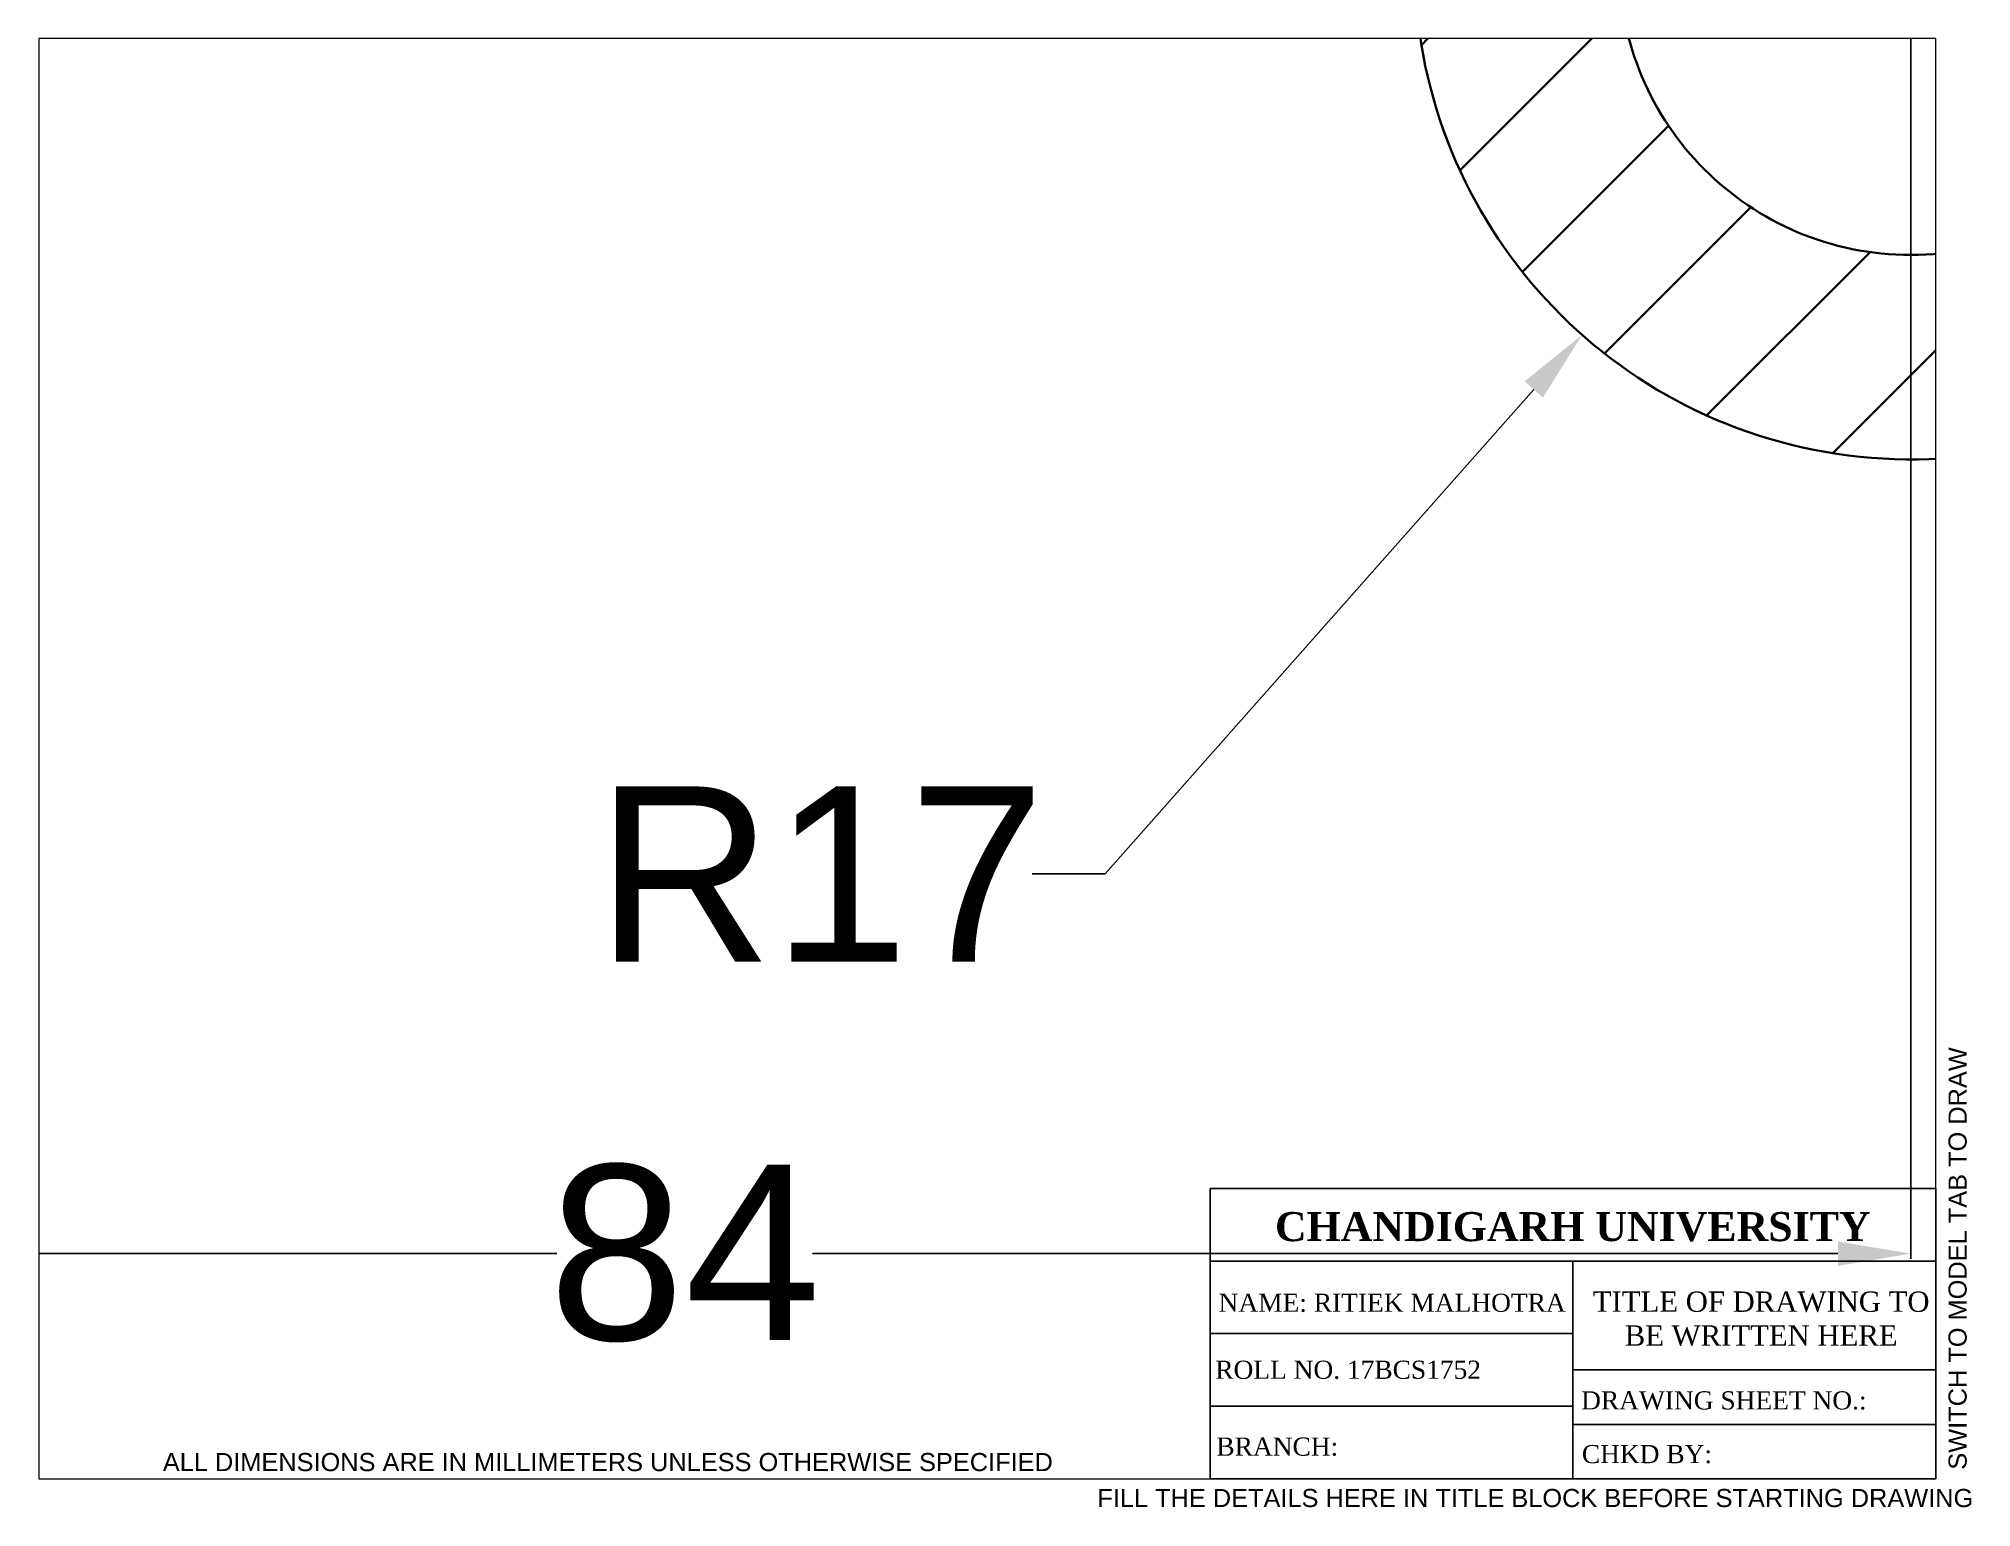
# Paper-space layout 'Layout1' of a CAD drawing. Header units: millimetres. Extents: x 0 to 266, y -4 to 198.
# The model-space entities are those that its viewports show. They can reach past a viewport. Long polylines and large blocks are cut down to what shows.
import ezdxf

# ---------------------------------------------------------------- set-up
doc = ezdxf.new("R2010")
doc.units = ezdxf.units.MM
doc.linetypes.add('ACAD_ISO08W100', pattern=[36, 24, -3, 6, -3])
doc.layers.add('Comments', color=10, linetype='Continuous', lineweight=13, plot=False)
doc.layers.add('thick continuous', color=7, linetype='Continuous', lineweight=30)
doc.styles.get("Standard").update_dxf_attribs({"font": 'arial.ttf'})
doc.dimstyles.get("Standard").update_dxf_attribs({"dimtxt": 6, "dimasz": 2.5, "dimexe": 0.18, "dimexo": 0.0625, "dimgap": 0.09, "dimtad": 0, "dimtih": 1, "dimtoh": 1, "dimdec": 1, "dimzin": 0, "dimdsep": 46, "dimtxsty": 'Standard', "dimcen": 0.09, "dimadec": 0, "dimazin": 0, "dimtfac": 1, "dimtdec": 1, "dimtofl": 0, "dimtmove": 0, "dimatfit": 3, "dimfxl": 1, "dimtolj": 1, "dimtzin": 0, "dimarcsym": 0})

# ---------------------------------------------------------------- blocks, each defined once
blk = doc.blocks.new('*D7')
at = {"layer": 'Defpoints', "color": 0}
for p in [(267.091, 56.697), (255.829, 43.963)]:
    blk.add_point(p, dxfattribs=at)
at = {"layer": 'thick continuous', "color": 0}
for p, q in [((267.046, 56.697), (267.136, 56.697)), ((267.091, 56.652), (267.091, 56.742))]:
    blk.add_line(p, q, dxfattribs=at)
at = {"layer": 'thick continuous', "color": 0, "lineweight": -2}
for p, q in [((239.5, 25.5), (254.173, 42.091)), ((237, 25.5), (239.5, 25.5))]:
    blk.add_line(p, q, dxfattribs=at)
at = {"layer": 'thick continuous', "color": 0}
blk.add_solid([(254.485, 41.814), (253.861, 42.367), (255.829, 43.963)], dxfattribs=at)
at = {"layer": 'thick continuous', "color": 0, "insert": (229.742, 25.5), "char_height": 6, "attachment_point": 5}
blk.add_mtext('\\A1;R17', dxfattribs=at)
blk = doc.blocks.new('*D12')
at = {"layer": 'Defpoints', "color": 0}
for p in [(183.091, 56.652), (267.091, 56.742), (267.091, 12.5)]:
    blk.add_point(p, dxfattribs=at)
at = {"layer": 'thick continuous', "color": 0, "lineweight": -2}
for p, q in [((183.091, 56.59), (183.091, 12.32)), ((267.091, 56.68), (267.091, 12.32)), ((185.591, 12.5), (220.712, 12.5)), ((264.591, 12.5), (229.471, 12.5))]:
    blk.add_line(p, q, dxfattribs=at)
at = {"layer": 'thick continuous', "color": 0}
for points in [[(185.591, 12.917), (185.591, 12.083), (183.091, 12.5)], [(264.591, 12.083), (264.591, 12.917), (267.091, 12.5)]]:
    blk.add_solid(points, dxfattribs=at)
at = {"layer": 'thick continuous', "color": 0, "insert": (225.091, 12.5), "char_height": 6, "attachment_point": 5}
blk.add_mtext('\\A1;84', dxfattribs=at)

msp = doc.modelspace()

# ---------------------------------------------------------------- hatches: boundary and pattern name
at = {"layer": 'thick continuous'}
h = msp.add_hatch(dxfattribs=at)
h.set_pattern_fill('ANSI31', color=256, scale=1.25)
h.paths.add_polyline_path([(183.091, 98.697), (183.091, 81.777, -0.306979), (176.795, 72.488, 1.885915), (200.091, 56.697, -1), (250.091, 56.697, 1.885915), (273.388, 72.488, -0.306979), (267.091, 81.777), (267.091, 98.697, 1)])
h.paths.add_polyline_path([(238.091, 98.697, -1), (212.091, 98.697, -1)], flags=16)
h.paths.add_polyline_path([(193.091, 56.697, -1), (173.091, 56.697, -1)], flags=16)
h.paths.add_polyline_path([(277.091, 56.697, -1), (257.091, 56.697, -1)], flags=16)

# ---------------------------------------------------------------- linework, layer by layer
msp.add_circle((267.091, 56.697), 10, dxfattribs=at)
msp.add_arc((267.091, 56.697), 17, 180, 68.26154, dxfattribs=at)

# ---------------------------------------------------------------- dimensions: what is measured, and where the dimension line sits
dim = msp.add_linear_dim(base=(267.091, 12.5), p1=(183.091, 56.652), p2=(267.091, 56.742), dimstyle='Standard', override={"dimdec": 0, "dimlfac": 1, "dimrnd": 0}, dxfattribs=at)
dim.commit()
dim.dimension.update_dxf_attribs({"geometry": '*D12', "text_midpoint": (225.091, 12.5)})
dim = msp.add_radius_dim(center=(267.091, 56.697), mpoint=(255.829, 43.963), dimstyle='Standard', override={"dimdec": 0, "dimrnd": 0}, dxfattribs=at)
dim.commit()
dim.dimension.update_dxf_attribs({"geometry": '*D7', "text_midpoint": (229.742, 25.5), "dimtype": 164})

psp = doc.layouts.get("Layout1")

# ---------------------------------------------------------------- linework, layer by layer
for p, q in [((161.41, 40), (261.41, 40)), ((161.41, 40), (161.41, 0)), ((261.41, 40), (261.41, 0)), ((161.41, 30), (261.41, 30)), ((161.41, 30), (194.27, 30)), ((211.41, 30), (211.41, 0)), ((161.41, 20), (211.41, 20)), ((211.41, 15), (261.41, 15)), ((161.41, 10), (211.41, 10)), ((211.41, 7.5), (261.41, 7.5)), ((161.41, 0), (261.41, 0))]:
    psp.add_line(p, q)

# ---------------------------------------------------------------- texts
at = {"attachment_point": 1}
for s, width, insert, char_height in [('\\pxqc;{\\fTimes New Roman|b1|i0|c0|p18;CHANDIGARH UNIVERSITY}', 80.8177, (170.98, 36.75), 4), ('\\pxqc;{\\fTimes New Roman|b0|i0|c0|p18;TITLE OF DRAWING TO BE WRITTEN HERE}', 46.4985, (214.1, 25.81), 2.8)]:
    psp.add_mtext_dynamic_manual_height_columns(s, width=width, gutter_width=40, heights=[0], dxfattribs=dict(at, insert=insert, char_height=char_height))
at = {"linetype": 'ACAD_ISO08W100', "lineweight": 100, "char_height": 2.5, "attachment_point": 1}
for s, width, insert in [('{\\fTimes New Roman|b0|i0|c0|p18;NAME: RITIEK MALHOTRA}', 49.6314, (162.59, 25.51)), ('{\\fTimes New Roman|b0|i0|c0|p18;ROLL NO. 17BCS1752}', 45.3199, (162.13, 16.28)), ('{\\fTimes New Roman|b0|i0|c0|p18;DRAWING SHEET NO.:}', 45.3199, (212.54, 12.06)), ('{\\fTimes New Roman|b0|i0|c0|p18;BRANCH:}', 45.3199, (162.28, 5.69)), ('{\\fTimes New Roman|b0|i0|c0|p18;CHKD BY: }', 47.9779, (212.64, 4.66))]:
    psp.add_mtext_dynamic_manual_height_columns(s, width=width, gutter_width=25, heights=[0], dxfattribs=dict(at, insert=insert))
at = {"layer": 'Comments'}
psp.add_text('SWITCH TO MODEL TAB TO DRAW', height=2.5, rotation=90, dxfattribs=at).set_placement((265.66, 1.26))
psp.add_text('FILL THE DETAILS HERE IN TITLE BLOCK BEFORE STARTING DRAWING', height=2.5, dxfattribs=at).set_placement((145.88, -3.89))
at = {"layer": 'thick continuous'}
psp.add_text('ALL DIMENSIONS ARE IN MILLIMETERS UNLESS OTHERWISE SPECIFIED', height=2.5, dxfattribs=at).set_placement((17.11, 1.06))

# ---------------------------------------------------------------- viewports
psp.add_viewport(center=(130.71, 99.21), size=(261.41, 198.4125), view_center_point=(235.457, 29.447), view_height=49.31427, dxfattribs=at)

doc.saveas('drawing.dxf')
